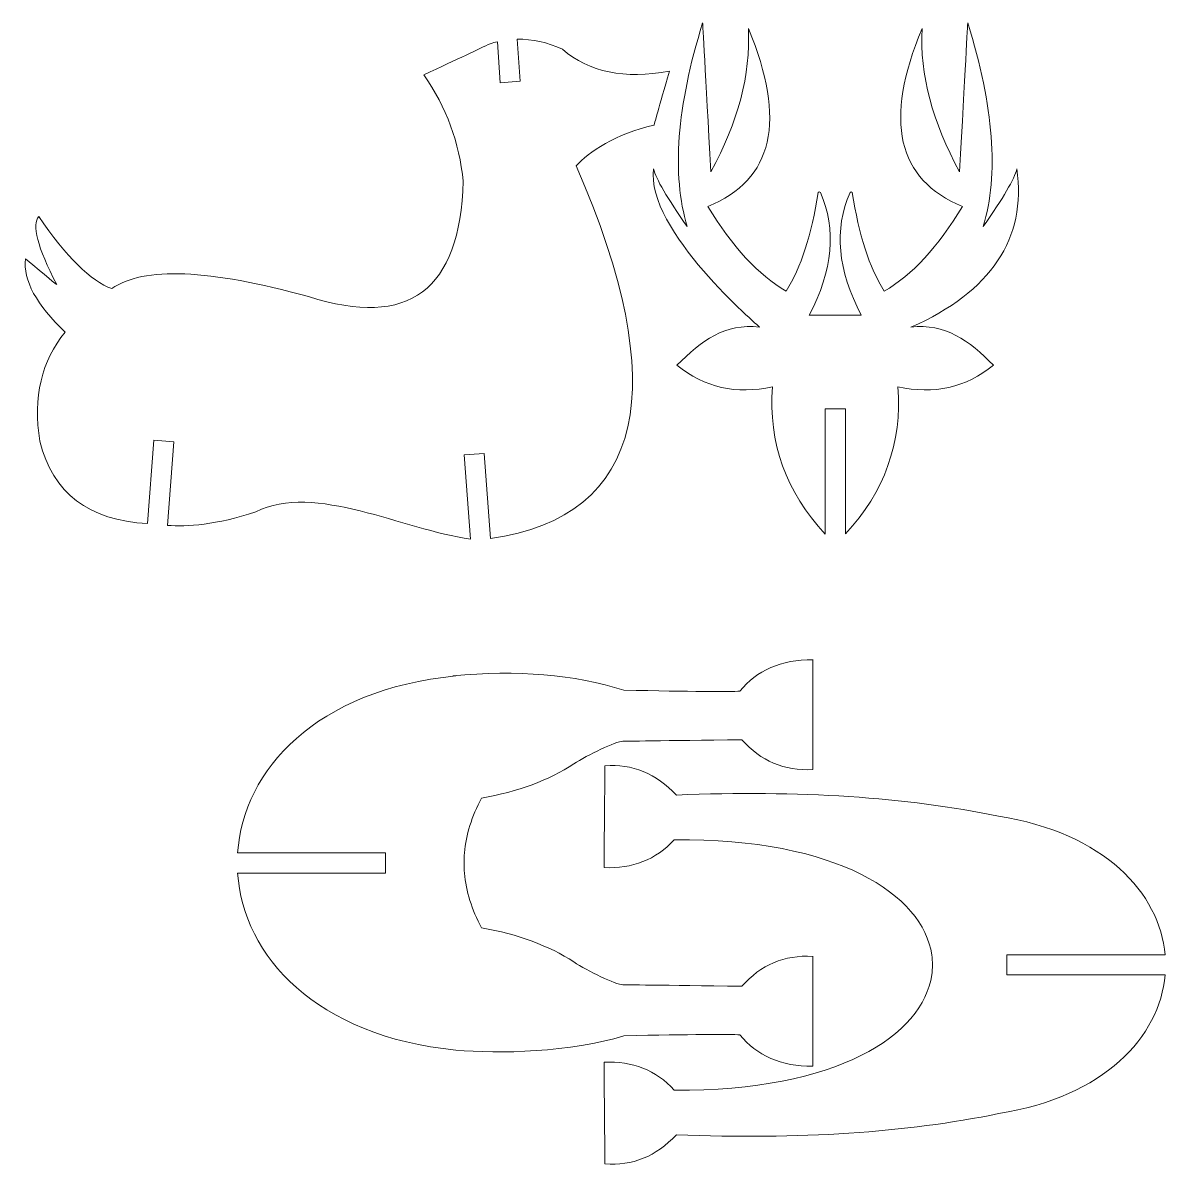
# Model space of a CAD drawing. Header units: centimetres. Extents: x 9.5 to 43.6, y -31.5 to 2.7.
import ezdxf

# ---------------------------------------------------------------- set-up
doc = ezdxf.new("R2010")
doc.units = ezdxf.units.CM
doc.header["$MEASUREMENT"] = 0
doc.layers.add('layer 1', color=7, linetype='Continuous')

msp = doc.modelspace()

# ---------------------------------------------------------------- linework, layer by layer
at = {"layer": 'layer 1', "color": 254, "lineweight": 9}
msp.add_open_spline([(32.98457, -6.04471), (33.69369, -4.7068), (33.80568, -3.48352), (33.3205, -2.37491), (33.3205, -2.37491), (33.31183, -2.35511), (33.25897, -2.35355), (33.25566, -2.37491), (33.25566, -2.37491), (33.06009, -3.63832), (32.74074, -4.62283), (32.29757, -5.32845), (32.29757, -5.32845), (31.4685, -4.85317), (30.68808, -4.00793), (29.95631, -2.79274), (29.95631, -2.79274), (31.91371, -1.99975), (32.31711, -0.22763), (31.16653, 2.5236), (31.16653, 2.5236), (31.23381, 1.14834), (30.85922, -0.27801), (30.04274, -1.75543), (30.04274, -1.75543), (29.87945, 1.21252), (29.79781, 2.69649), (29.79781, 2.69649), (29.79781, 2.69649), (29.01949, 0.19151), (28.86581, -1.83996), (29.33676, -3.39788), (29.33676, -3.39788), (28.73632, -2.54639), (28.40015, -1.9701), (28.32824, -1.66898), (28.32824, -1.66898), (28.07785, -3.48948), (31.5002, -6.4021), (31.4978, -6.40184), (31.4978, -6.40184), (30.47552, -6.2898), (29.76236, -6.80129), (29.02692, -7.54726), (29.02692, -7.54726), (29.85328, -8.21259), (30.80657, -8.42629), (31.88682, -8.1884), (31.88682, -8.1884), (31.76177, -9.8675), (32.28875, -11.33636), (33.46773, -12.59499), (33.46773, -12.59499), (33.46773, -12.59499), (33.46773, -8.84894), (33.46773, -8.84894), (33.46773, -8.84894), (33.46773, -8.84894), (34.06773, -8.84894), (34.06773, -8.84894), (34.06773, -8.84894), (34.06773, -8.84894), (34.06773, -12.58824), (34.06773, -12.58824), (34.06773, -12.58824), (35.24229, -11.33112), (35.76716, -9.8645), (35.64233, -8.1884), (35.64233, -8.1884), (36.72258, -8.42629), (37.67588, -8.21259), (38.50224, -7.54726), (38.50224, -7.54726), (37.7668, -6.80129), (37.05363, -6.2898), (36.03135, -6.40184), (36.03135, -6.40184), (36.02895, -6.4021), (36.02911, -6.41005), (36.03131, -6.40907), (36.03131, -6.40907), (38.43198, -5.34002), (39.48851, -3.75999), (39.20091, -1.66898), (39.20091, -1.66898), (39.12901, -1.9701), (38.79284, -2.54639), (38.19239, -3.39788), (38.19239, -3.39788), (38.66335, -1.83996), (38.50967, 0.19151), (37.73135, 2.69649), (37.73135, 2.69649), (37.73135, 2.69649), (37.64971, 1.21252), (37.48642, -1.75543), (37.48642, -1.75543), (36.66994, -0.27801), (36.29534, 1.14834), (36.36263, 2.5236), (36.36263, 2.5236), (35.21204, -0.22763), (35.61545, -1.99975), (37.57285, -2.79274), (37.57285, -2.79274), (36.84108, -4.00793), (36.06066, -4.85317), (35.23159, -5.32845), (35.23159, -5.32845), (34.78842, -4.62283), (34.46906, -3.63832), (34.27349, -2.37491), (34.27349, -2.37491), (34.27019, -2.35355), (34.21733, -2.35511), (34.20866, -2.37491), (34.20866, -2.37491), (33.72348, -3.48352), (33.83546, -4.7068), (34.54459, -6.04471), (34.54459, -6.04471), (34.54459, -6.04471), (32.98457, -6.04471), (32.98457, -6.04471)], degree=3, knots=[0, 0, 0, 0, 0.03125, 0.03125, 0.03125, 0.03125, 0.0625, 0.0625, 0.0625, 0.0625, 0.09375, 0.09375, 0.09375, 0.09375, 0.125, 0.125, 0.125, 0.125, 0.15625, 0.15625, 0.15625, 0.15625, 0.1875, 0.1875, 0.1875, 0.1875, 0.21875, 0.21875, 0.21875, 0.21875, 0.25, 0.25, 0.25, 0.25, 0.28125, 0.28125, 0.28125, 0.28125, 0.3125, 0.3125, 0.3125, 0.3125, 0.34375, 0.34375, 0.34375, 0.34375, 0.375, 0.375, 0.375, 0.375, 0.40625, 0.40625, 0.40625, 0.40625, 0.4375, 0.4375, 0.4375, 0.4375, 0.46875, 0.46875, 0.46875, 0.46875, 0.5, 0.5, 0.5, 0.5, 0.53125, 0.53125, 0.53125, 0.53125, 0.5625, 0.5625, 0.5625, 0.5625, 0.59375, 0.59375, 0.59375, 0.59375, 0.625, 0.625, 0.625, 0.625, 0.65625, 0.65625, 0.65625, 0.65625, 0.6875, 0.6875, 0.6875, 0.6875, 0.71875, 0.71875, 0.71875, 0.71875, 0.75, 0.75, 0.75, 0.75, 0.78125, 0.78125, 0.78125, 0.78125, 0.8125, 0.8125, 0.8125, 0.8125, 0.84375, 0.84375, 0.84375, 0.84375, 0.875, 0.875, 0.875, 0.875, 0.90625, 0.90625, 0.90625, 0.90625, 0.9375, 0.9375, 0.9375, 0.9375, 1, 1, 1, 1], dxfattribs=at)
at = {"layer": 'layer 1', "color": 7, "lineweight": 9}
for points, knots in [([(10.72287, -6.55733), (9.86838, -5.74442), (9.45487, -5.00084), (9.53048, -4.36061), (9.53048, -4.36061), (10.15498, -4.87607), (10.46723, -5.13381), (10.46723, -5.13381), (10.46723, -5.13381), (9.89159, -4.01156), (9.71316, -3.33254), (9.93194, -3.09675), (9.93194, -3.09675), (10.75662, -4.3084), (11.48519, -5.02707), (12.11769, -5.25275), (12.11769, -5.25275), (13.06313, -4.58859), (15.02584, -4.6679), (18.00583, -5.49067), (18.00583, -5.49067), (21.00491, -6.45243), (22.54631, -5.30256), (22.63002, -2.04103), (22.63002, -2.04103), (22.52167, -0.88945), (22.13012, 0.1712), (21.45537, 1.14095), (21.45537, 1.14095), (22.47412, 1.61914), (23.13675, 1.93018), (23.44326, 2.07405), (23.44326, 2.07405), (23.51354, 2.09639), (23.58402, 2.11592), (23.65471, 2.13265), (23.65471, 2.13265), (23.65471, 2.13265), (23.74287, 0.90589), (23.74287, 0.90589), (23.74287, 0.90589), (23.74287, 0.90589), (24.34132, 0.9489), (24.34132, 0.9489), (24.34132, 0.9489), (24.34132, 0.9489), (24.25091, 2.20715), (24.25091, 2.20715), (24.25091, 2.20715), (24.69412, 2.21381), (25.14514, 2.11367), (25.60395, 1.9067), (25.60395, 1.9067), (26.39572, 1.21853), (27.46133, 1.00046), (28.80079, 1.25246), (28.80079, 1.25246), (28.49349, 0.17199), (28.33984, -0.36826), (28.33984, -0.36826), (28.33984, -0.36826), (27.21205, -0.61407), (26.36752, -1.17138), (26.01612, -1.58233), (26.01612, -1.58233), (28.89741, -8.18468), (28.09598, -12.08086), (23.44773, -12.72392), (23.44773, -12.72392), (23.44773, -12.72392), (23.25721, -10.18434), (23.25721, -10.18434), (23.25721, -10.18434), (23.25721, -10.18434), (22.65889, -10.22922), (22.65889, -10.22922), (22.65889, -10.22922), (22.65889, -10.22922), (22.84749, -12.74328), (22.84749, -12.74328), (22.84749, -12.74328), (20.84753, -12.47409), (18.18253, -11.0413), (16.42971, -11.92896), (16.42971, -11.92896), (15.23713, -12.32144), (14.36615, -12.37843), (13.78379, -12.33438), (13.78379, -12.33438), (13.78379, -12.33438), (13.97138, -9.83375), (13.97138, -9.83375), (13.97138, -9.83375), (13.97138, -9.83375), (13.37306, -9.78886), (13.37306, -9.78886), (13.37306, -9.78886), (13.37306, -9.78886), (13.18626, -12.27899), (13.18626, -12.27899), (13.18626, -12.27899), (11.42519, -12.19389), (10.35035, -11.37341), (9.96168, -9.81755), (9.96168, -9.81755), (9.75815, -8.4984), (10.01218, -7.4113), (10.72376, -6.55627), (10.72376, -6.55627), (10.72405, -6.55591), (10.7232, -6.55765), (10.72287, -6.55733)], [0, 0, 0, 0, 0.03448276, 0.03448276, 0.03448276, 0.03448276, 0.06896552, 0.06896552, 0.06896552, 0.06896552, 0.10344828, 0.10344828, 0.10344828, 0.10344828, 0.13793103, 0.13793103, 0.13793103, 0.13793103, 0.17241379, 0.17241379, 0.17241379, 0.17241379, 0.20689655, 0.20689655, 0.20689655, 0.20689655, 0.24137931, 0.24137931, 0.24137931, 0.24137931, 0.27586207, 0.27586207, 0.27586207, 0.27586207, 0.31034483, 0.31034483, 0.31034483, 0.31034483, 0.34482759, 0.34482759, 0.34482759, 0.34482759, 0.37931034, 0.37931034, 0.37931034, 0.37931034, 0.4137931, 0.4137931, 0.4137931, 0.4137931, 0.44827586, 0.44827586, 0.44827586, 0.44827586, 0.48275862, 0.48275862, 0.48275862, 0.48275862, 0.51724138, 0.51724138, 0.51724138, 0.51724138, 0.55172414, 0.55172414, 0.55172414, 0.55172414, 0.5862069, 0.5862069, 0.5862069, 0.5862069, 0.62068966, 0.62068966, 0.62068966, 0.62068966, 0.65517241, 0.65517241, 0.65517241, 0.65517241, 0.68965517, 0.68965517, 0.68965517, 0.68965517, 0.72413793, 0.72413793, 0.72413793, 0.72413793, 0.75862069, 0.75862069, 0.75862069, 0.75862069, 0.79310345, 0.79310345, 0.79310345, 0.79310345, 0.82758621, 0.82758621, 0.82758621, 0.82758621, 0.86206897, 0.86206897, 0.86206897, 0.86206897, 0.89655172, 0.89655172, 0.89655172, 0.89655172, 0.93103448, 0.93103448, 0.93103448, 0.93103448, 1, 1, 1, 1]), ([(15.88243, -22.13281), (15.88243, -22.13281), (20.30351, -22.13281), (20.30351, -22.13281), (20.30351, -22.13281), (20.30351, -22.13281), (20.30351, -22.73281), (20.30351, -22.73281), (20.30351, -22.73281), (20.30351, -22.73281), (15.88243, -22.73281), (15.88243, -22.73281), (15.88243, -22.73281), (16.04632, -25.21523), (18.22418, -27.61964), (22.41598, -28.02917), (22.41598, -28.02917), (23.68102, -28.14991), (25.8775, -28.09665), (27.44343, -27.60128), (27.44343, -27.60128), (29.45495, -27.55987), (30.60815, -27.55215), (30.9131, -27.57207), (30.9131, -27.57207), (31.40889, -28.18958), (32.14445, -28.52268), (33.09481, -28.51386), (33.09481, -28.51386), (33.09481, -28.51386), (33.09481, -25.22537), (33.09481, -25.22537), (33.09481, -25.22537), (33.09481, -25.22467), (33.0976, -25.22551), (33.09691, -25.22547), (33.09691, -25.22547), (32.23001, -25.18055), (31.53852, -25.4791), (30.97213, -26.12083), (30.97213, -26.12083), (28.59494, -26.08986), (27.40627, -26.07438), (27.40627, -26.07438), (27.40627, -26.07438), (27.21407, -26.07236), (26.34576, -25.66299), (25.94454, -25.39468), (25.94454, -25.39468), (25.19666, -24.9057), (24.27513, -24.56533), (23.17966, -24.37384), (23.17966, -24.37384), (22.88639, -23.82652), (22.71672, -23.27951), (22.67068, -22.73281), (22.67068, -22.73281), (22.65389, -22.53352), (22.65389, -22.33211), (22.67068, -22.13281), (22.67068, -22.13281), (22.71672, -21.58612), (22.88639, -21.03911), (23.17966, -20.49179), (23.17966, -20.49179), (24.27513, -20.3003), (25.19666, -19.95993), (25.94454, -19.47095), (25.94454, -19.47095), (26.34576, -19.20264), (27.21407, -18.79327), (27.40627, -18.79125), (27.40627, -18.79125), (27.40627, -18.79125), (28.59494, -18.77577), (30.97213, -18.7448), (30.97213, -18.7448), (31.53852, -19.38653), (32.23001, -19.68508), (33.09691, -19.64016), (33.09691, -19.64016), (33.0976, -19.64012), (33.09481, -19.64096), (33.09481, -19.64026), (33.09481, -19.64026), (33.09481, -19.64026), (33.09481, -16.35177), (33.09481, -16.35177), (33.09481, -16.35177), (33.09481, -16.35107), (33.0976, -16.35179), (33.09691, -16.35179), (33.09691, -16.35179), (32.14553, -16.34246), (31.40926, -16.6756), (30.9131, -17.29355), (30.9131, -17.29355), (30.60815, -17.31348), (29.45495, -17.30576), (27.44343, -17.26435), (27.44343, -17.26435), (25.95778, -16.79437), (24.25085, -16.65165), (22.32265, -16.83618), (22.32265, -16.83618), (22.29169, -16.83913), (22.44695, -16.8335), (22.41598, -16.83646), (22.41598, -16.83646), (18.22418, -17.24599), (16.04632, -19.6504), (15.88243, -22.13281)], [0, 0, 0, 0, 0.03448276, 0.03448276, 0.03448276, 0.03448276, 0.06896552, 0.06896552, 0.06896552, 0.06896552, 0.10344828, 0.10344828, 0.10344828, 0.10344828, 0.13793103, 0.13793103, 0.13793103, 0.13793103, 0.17241379, 0.17241379, 0.17241379, 0.17241379, 0.20689655, 0.20689655, 0.20689655, 0.20689655, 0.24137931, 0.24137931, 0.24137931, 0.24137931, 0.27586207, 0.27586207, 0.27586207, 0.27586207, 0.31034483, 0.31034483, 0.31034483, 0.31034483, 0.34482759, 0.34482759, 0.34482759, 0.34482759, 0.37931034, 0.37931034, 0.37931034, 0.37931034, 0.4137931, 0.4137931, 0.4137931, 0.4137931, 0.44827586, 0.44827586, 0.44827586, 0.44827586, 0.48275862, 0.48275862, 0.48275862, 0.48275862, 0.51724138, 0.51724138, 0.51724138, 0.51724138, 0.55172414, 0.55172414, 0.55172414, 0.55172414, 0.5862069, 0.5862069, 0.5862069, 0.5862069, 0.62068966, 0.62068966, 0.62068966, 0.62068966, 0.65517241, 0.65517241, 0.65517241, 0.65517241, 0.68965517, 0.68965517, 0.68965517, 0.68965517, 0.72413793, 0.72413793, 0.72413793, 0.72413793, 0.75862069, 0.75862069, 0.75862069, 0.75862069, 0.79310345, 0.79310345, 0.79310345, 0.79310345, 0.82758621, 0.82758621, 0.82758621, 0.82758621, 0.86206897, 0.86206897, 0.86206897, 0.86206897, 0.89655172, 0.89655172, 0.89655172, 0.89655172, 0.93103448, 0.93103448, 0.93103448, 0.93103448, 1, 1, 1, 1]), ([(43.63589, -25.78145), (43.47457, -27.63852), (41.81341, -29.4297), (38.65239, -29.92958), (38.65239, -29.92958), (35.89859, -30.4992), (32.68475, -30.71026), (29.01075, -30.56291), (29.01075, -30.56291), (28.40456, -31.21073), (27.6921, -31.50106), (26.87312, -31.43389), (26.87312, -31.43389), (26.85543, -29.40478), (26.84665, -28.39016), (26.84665, -28.39016), (26.84665, -28.39016), (27.69862, -28.35026), (28.39937, -28.62875), (28.94918, -29.22577), (28.94918, -29.22577), (33.82834, -29.27253), (36.39666, -27.57306), (36.65412, -25.78145), (36.65412, -25.78145), (36.68257, -25.58348), (36.68257, -25.37942), (36.65412, -25.18145), (36.65412, -25.18145), (36.39665, -23.38984), (33.82833, -21.69037), (28.94916, -21.73713), (28.94916, -21.73713), (28.39936, -22.33415), (27.69861, -22.61264), (26.84665, -22.57274), (26.84665, -22.57274), (26.84665, -22.57274), (26.85542, -21.55812), (26.87311, -19.52901), (26.87311, -19.52901), (27.6921, -19.46184), (28.40455, -19.75217), (29.01075, -20.4), (29.01075, -20.4), (32.68475, -20.25263), (35.89859, -20.4637), (38.65239, -21.03332), (38.65239, -21.03332), (41.81339, -21.5332), (43.47456, -23.32438), (43.63588, -25.18145), (43.63588, -25.18145), (43.63592, -25.18184), (43.63744, -25.18145), (43.63705, -25.18145), (43.63705, -25.18145), (43.63705, -25.18145), (38.90021, -25.18145), (38.90021, -25.18145), (38.90021, -25.18145), (38.90021, -25.18145), (38.90021, -25.78145), (38.90021, -25.78145), (38.90021, -25.78145), (38.90021, -25.78145), (43.63705, -25.78145), (43.63705, -25.78145), (43.63705, -25.78145), (43.63744, -25.78145), (43.63592, -25.78106), (43.63589, -25.78145)], [0, 0, 0, 0, 0.05263158, 0.05263158, 0.05263158, 0.05263158, 0.10526316, 0.10526316, 0.10526316, 0.10526316, 0.15789474, 0.15789474, 0.15789474, 0.15789474, 0.21052632, 0.21052632, 0.21052632, 0.21052632, 0.26315789, 0.26315789, 0.26315789, 0.26315789, 0.31578947, 0.31578947, 0.31578947, 0.31578947, 0.36842105, 0.36842105, 0.36842105, 0.36842105, 0.42105263, 0.42105263, 0.42105263, 0.42105263, 0.47368421, 0.47368421, 0.47368421, 0.47368421, 0.52631579, 0.52631579, 0.52631579, 0.52631579, 0.57894737, 0.57894737, 0.57894737, 0.57894737, 0.63157895, 0.63157895, 0.63157895, 0.63157895, 0.68421053, 0.68421053, 0.68421053, 0.68421053, 0.73684211, 0.73684211, 0.73684211, 0.73684211, 0.78947368, 0.78947368, 0.78947368, 0.78947368, 0.84210526, 0.84210526, 0.84210526, 0.84210526, 0.89473684, 0.89473684, 0.89473684, 0.89473684, 1, 1, 1, 1])]:
    msp.add_open_spline(points, degree=3, knots=knots, dxfattribs=at)

doc.saveas('drawing.dxf')
